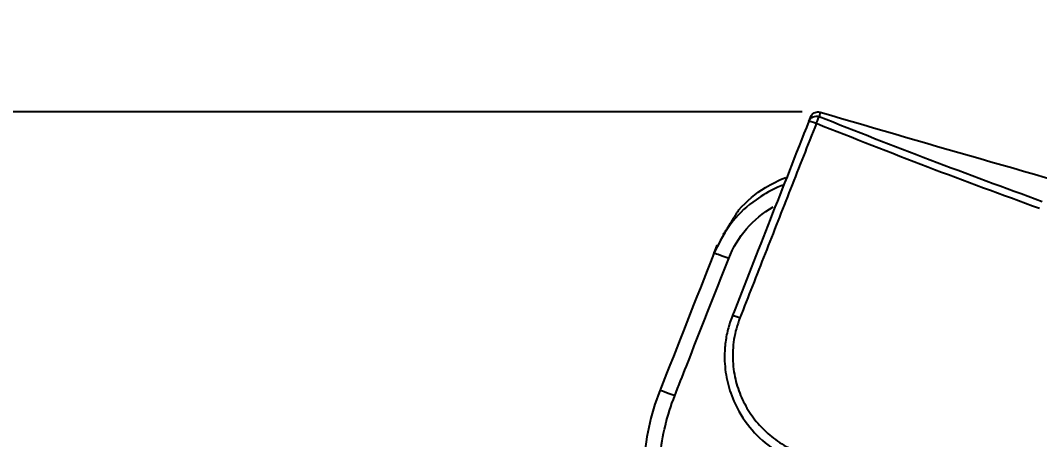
# Model space of a CAD drawing. Extents: x -2137 to 3740, y 68 to 2359.
# Drawn here: x -1518.4 to -1390.8, y 763.1 to 815.6 of the extents above; entities that cross this region are included whole.
import ezdxf

# ---------------------------------------------------------------- set-up
doc = ezdxf.new("R2010")
doc.units = 0
doc.header["$LTSCALE"] = 20
doc.header["$MEASUREMENT"] = 0
doc.layers.get('0').update_dxf_attribs({"linetype": 'CONTINUOUS'})
doc.layers.get('DEFPOINTS').update_dxf_attribs({"linetype": 'CONTINUOUS'})
doc.layers.add('1', color=7, linetype='CONTINUOUS')
doc.dimstyles.get("Standard").update_dxf_attribs({"dimtxt": 2.7, "dimasz": 2.5, "dimexe": 1.5, "dimexo": 1.5, "dimgap": 1.5, "dimtad": 1, "dimdec": 0, "dimlfac": 10, "dimzin": 0, "dimdsep": 46, "dimtxsty": 'Standard', "dimcen": 0, "dimclrt": 2, "dimadec": 0, "dimazin": 0, "dimtfac": 1, "dimtdec": 0, "dimtmove": 0, "dimatfit": 3, "dimfxl": 0, "dimtolj": 1, "dimtzin": 0, "dimarcsym": 0})

# ---------------------------------------------------------------- blocks, each defined once
blk = doc.blocks.new('*D10')
at = {"color": 3, "lineweight": -2}
for p, q in [((-1420.56, 804.16), (-1751.9, 804.16)), ((-1745.9, 780.16), (-1745.9, 581.52)), ((-1745.9, 318.9), (-1745.9, 533.52)), ((-1524.4, 294.9), (-1751.9, 294.9))]:
    blk.add_line(p, q, dxfattribs=at)
at = {"color": 3}
for points in [[(-1749.9, 780.16), (-1741.9, 780.16), (-1745.9, 804.16)], [(-1749.9, 318.9), (-1741.9, 318.9), (-1745.9, 294.9)]]:
    blk.add_solid(points, dxfattribs=at)
at = {"layer": 'DEFPOINTS', "color": 0}
for p in [(-1418.76, 804.16), (-1745.9, 294.9), (-1522.6, 294.9)]:
    blk.add_point(p, dxfattribs=at)
at = {"color": 2, "insert": (-1745.9, 557.52), "char_height": 24, "attachment_point": 5}
blk.add_mtext('\\A1;510', dxfattribs=at)
blk = doc.blocks.new('A$C9bb48bae')
at = {"layer": '1', "color": 7, "linetype": 'Continuous'}
for ratio, start_param, end_param in [(0.999979, 6.28318, 7.860572), (0.107231, 6.283184, 7.826361)]:
    blk.add_ellipse((505.91, 127.73), major_axis=(0.931, 0.366), ratio=ratio, start_param=start_param, end_param=end_param, dxfattribs=at)
for points, degree, knots in [([(505.4, 129.24), (498.3, 127.14), (483.88, 122.95), (466.6, 118.05), (456.42, 115.26), (453.57, 114.48)], 3, [0, 0, 0, 0, 0.412563, 0.835474, 1, 1, 1, 1]), ([(506.41, 128.98), (506.33, 129.05), (506.18, 129.16), (505.91, 129.26), (505.61, 129.29), (505.41, 129.24), (505.31, 129.2)], 3, [0, 0, 0, 0, 0.247076, 0.482594, 0.735528, 1, 1, 1, 1]), ([(505.41, 129.23), (505.41, 129.23), (505.41, 129.21), (505.44, 129.07), (505.5, 128.8), (505.54, 128.66)], 3, [0, 0, 0, 0, 0.200923, 0.600499, 1, 1, 1, 1]), ([(506.75, 128.28), (506.74, 128.29), (506.73, 128.32), (506.71, 128.36), (506.7, 128.4), (506.69, 128.42), (506.67, 128.48), (506.63, 128.57), (506.58, 128.7), (506.55, 128.76), (506.54, 128.79), (506.54, 128.8), (506.54, 128.8), (506.54, 128.81), (506.53, 128.82), (506.51, 128.85), (506.49, 128.87), (506.48, 128.89)], 3, [0, 0, 0, 0, 0.044364, 0.085943, 0.114795, 0.142657, 0.171247, 0.284248, 0.486038, 0.74286, 0.771687, 0.800468, 0.827819, 0.853098, 0.885791, 0.934759, 1, 1, 1, 1]), ([(505.89, 127.84), (501.26, 126.01), (491.98, 122.34), (482.62, 118.91), (477.94, 117.19)], 3, [0, 0, 0, 0, 0.500173, 1, 1, 1, 1]), ([(506.63, 128.64), (506.63, 128.64), (506.65, 128.58), (506.74, 128.34), (506.84, 128.09)], 3, [0, 0, 0, 0, 0.33821, 1, 1, 1, 1]), ([(515.59, 117), (514.59, 118.11), (512.77, 119.64), (510.61, 120.71), (509.72, 121.05)], 3, [0, 0, 0, 0, 0.603843, 1, 1, 1, 1]), ([(510.09, 120.07), (510.36, 119.97), (511.54, 119.48), (513.79, 118.17), (516.72, 115.54), (518.02, 112.94), (518.73, 111.53)], 3, [0, 0, 0, 0, 0.070337, 0.305901, 0.623137, 1, 1, 1, 1]), ([(518.72, 111.53), (518.52, 112.04), (518.43, 112.29), (518.34, 112.51), (518.34, 112.51)], 2, [0, 0, 0, 0.500887, 0.500887, 1, 1, 1]), ([(516.86, 110.9), (517.3, 111.07), (517.81, 111.26), (518.53, 111.5), (518.72, 111.55), (518.73, 111.53)], 3, [0, 0, 0, 0, 0.5, 0.5, 1, 1, 1, 1]), ([(523.62, 93.7), (523.14, 94.94), (522.65, 96.18), (520.4, 101.91), (518.63, 106.41), (516.86, 110.9)], 3, [0, 0, 0, 0, 0.216248, 0.216248, 1, 1, 1, 1]), ([(515.46, 103.48), (515.62, 103.03), (515.93, 102.15), (516.23, 100.77), (516.35, 99.61), (516.37, 98.8), (516.36, 98.35), (516.33, 97.69), (516.23, 96.73), (515.98, 95.48), (515.61, 94.31), (515, 92.84), (514.2, 91.47), (513.23, 90.23), (512.41, 89.37), (511.5, 88.56), (510.49, 87.83), (509.38, 87.18), (508.59, 86.83), (508.18, 86.65)], 3, [0, 0, 0, 0, 0.070483, 0.139078, 0.207183, 0.242378, 0.258452, 0.274481, 0.339445, 0.401655, 0.461925, 0.52092, 0.636325, 0.693826, 0.752122, 0.811597, 0.872428, 0.935026, 1, 1, 1, 1]), ([(516.41, 103.74), (516.62, 103.16), (517.02, 102.01), (517.33, 100.2), (517.44, 98.07), (517.15, 95.64), (516.2, 92.66), (514.4, 89.72), (511.74, 87.15), (509.61, 86.12), (508.57, 85.61)], 3, [0, 0, 0, 0, 0.083834, 0.167677, 0.25153, 0.376021, 0.502155, 0.677308, 0.843232, 1, 1, 1, 1]), ([(523.62, 93.7), (524.06, 93.87), (524.57, 94.06), (525.29, 94.31), (525.48, 94.35), (525.49, 94.33)], 3, [0, 0, 0, 0, 0.5, 0.5, 1, 1, 1, 1])]:
    blk.add_open_spline(points, degree=degree, knots=knots, dxfattribs=at)
for points, degree in [([(506.42, 128.96), (506.39, 128.99), (506.37, 129.01), (506.34, 129.04)], 3), ([(506.41, 128.98), (506.63, 128.63)], 1), ([(477.62, 118.02), (486.99, 121.43), (496.3, 124.95), (505.54, 128.66)], 3), ([(505.66, 128.41), (505.59, 128.56), (505.54, 128.66), (505.53, 128.66)], 3), ([(505.89, 127.84), (505.81, 128.04), (505.72, 128.25), (505.66, 128.41)], 3), ([(505.89, 127.84), (506.98, 125.09), (509.13, 119.62), (512.31, 111.5), (514.42, 106.15), (515.46, 103.48)], 3), ([(506.84, 128.09), (510.09, 119.82), (513.28, 111.7), (516.41, 103.74)], 3), ([(516.86, 110.9), (515.8, 113.62), (513.8, 115.92), (511.32, 117.38)], 3), ([(517.52, 113.92), (515.59, 117)], 1), ([(518.73, 111.53), (520.98, 105.79), (523.23, 100.06), (525.49, 94.33)], 3), ([(525.44, 86.13), (525.19, 88.73), (524.59, 91.25), (523.62, 93.7)], 3), ([(525.49, 94.33), (526.66, 91.34), (527.35, 88.16), (527.52, 84.95)], 3)]:
    blk.add_open_spline(points, degree=degree, dxfattribs=at)
blk.add_rational_spline([(516.41, 103.74), (516.4, 103.76), (516.31, 103.76), (516.16, 103.72), (515.99, 103.67), (515.74, 103.59), (515.46, 103.48)], [1.00336071477, 1.01799474861, 1.08042105902, 1.19063964598, 1.06115327894, 0.997629263914, 1.00006760092], degree=3, knots=[0, 0, 0, 0, 0.459809, 0.459809, 0.459809, 1, 1, 1, 1], dxfattribs=at)

msp = doc.modelspace()

# ---------------------------------------------------------------- block references
at = {"xscale": -1}
msp.add_blockref('A$C9bb48bae', (-912.87, 674.9), dxfattribs=at)

# ---------------------------------------------------------------- dimensions: what is measured, and where the dimension line sits
dim = msp.add_linear_dim(base=(-1745.9, 294.9), p1=(-1418.76, 804.16), p2=(-1522.6, 294.9), angle=90, text='510', dimstyle='Standard', override={"dimscale": 1.2, "dimtxt": 20, "dimasz": 20, "dimexe": 5, "dimgap": 10, "dimtih": 1, "dimtoh": 1, "dimlfac": 1, "dimzin": 12, "dimclrd": 3, "dimclre": 3, "dimazin": 2, "dimarcsym": 1})
dim.commit()
dim.dimension.update_dxf_attribs({"geometry": '*D10', "text_midpoint": (-1745.9, 557.52), "dimtype": 160})

# ---------------------------------------------------------------- leaders
msp.add_leader([(-1398.99, 719.55), (-1313.72, 863.52), (-1143.66, 863.52)], dimstyle='Standard', override={"dimscale": 1.2, "dimtxt": 20, "dimasz": 20, "dimexe": 5, "dimgap": 10, "dimtad": 0, "dimtoh": 1, "dimlfac": 1, "dimzin": 12, "dimclrd": 3, "dimclre": 3, "dimazin": 2, "dimarcsym": 1})

doc.saveas('drawing.dxf')
